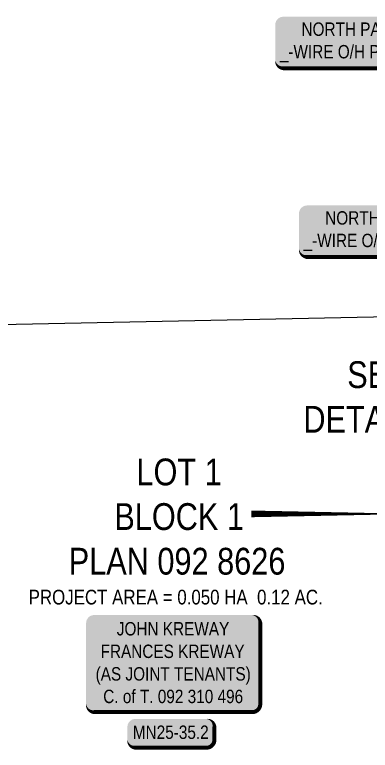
# Model space of a CAD drawing. Extents: x 88833 to 97610, y 5963373 to 5974710.
# Drawn here: x 95248 to 95513, y 5964790 to 5965339 of the extents above; entities that cross this region are included whole.
import ezdxf
from ezdxf.enums import TextEntityAlignment as Align

# ---------------------------------------------------------------- set-up
doc = ezdxf.new("R2010")
doc.units = 0
doc.header["$LTSCALE"] = 5
for name, color, linetype in [('AS-OWNER', 7, 'Continuous'), ('AS-POWER-T', 104, 'Continuous'), ('C-SYMBOL', 7, 'Continuous'), ('DETAIL-T', 7, 'Continuous'), ('L-AREAREQUIRED', 7, 'Continuous'), ('L-SEC', 7, 'Continuous'), ('P-APEX RECON-LINE LIST', 240, 'Continuous')]:
    doc.layers.add(name, color=color, linetype=linetype)
doc.styles.add('100L', font='ARIALN.TTF', dxfattribs={"height": 10})
doc.styles.add('175L', font='ARIALN.TTF', dxfattribs={"height": 2})
doc.styles.add('80', font='ARIALN.TTF', dxfattribs={"height": 10})

# ---------------------------------------------------------------- blocks, each defined once
blk = doc.blocks.new('*U513')
at = {"true_color": 0xffffa8}
h = blk.add_hatch(color=51, dxfattribs=at)
edge = h.paths.add_edge_path()
edge.add_line((-26.5, -11.5), (26.5, -11.5))
edge.add_arc((26.5, -5.5), 6, 270, 360)
edge.add_line((32.5, -5.5), (32.5, 4))
edge.add_arc((26.5, 4), 6, 0, 90)
edge.add_line((26.5, 10), (-26.5, 10))
edge.add_arc((-26.5, 4), 6, 90, 180)
edge.add_line((-32.5, 4), (-32.5, -5.5))
edge.add_arc((-26.5, -5.5), 6, 180, 270)
at = {"color": 240, "flags": 128}
blk.add_lwpolyline([(-26.5, -11.5, 3, 3, 0), (26.5, -11.5, 3, 3, 0.414214), (32.5, -5.5, 3, 3, 0), (32.5, 4, 3, 0, 0.414214), (26.5, 10, 0, 0, 0), (-26.5, 10, 0, 0, 0.414214), (-32.5, 4, 0, 0, 0), (-32.5, -5.5, 0, 3, 0.414214)], format="xyseb", close=True, dxfattribs=at)
for points in [[(-24.67, -8.43, 0, 10, 0), (0, 0, 5, 5, 0)], [(21.05, -6.93, 0, 10, 0), (0, 0, 5, 5, 0)]]:
    blk.add_lwpolyline(points, format="xyseb", dxfattribs=at)
at = {"color": 4, "style": '80'}
blk.add_attdef('OTHER_001', (-14.7, -5), '', height=10, dxfattribs=at)
blk = doc.blocks.new('*U525')
h = blk.add_hatch(color=59)
edge = h.paths.add_edge_path()
edge.add_line((-59, -37), (59, -37))
edge.add_arc((59, -31), 6, 270, 360)
edge.add_line((65, -31), (65, 29.5))
edge.add_arc((59, 29.5), 6, 0, 90)
edge.add_line((59, 35.5), (-59, 35.5))
edge.add_arc((-59, 29.5), 6, 90, 180)
edge.add_line((-65, 29.5), (-65, -31))
edge.add_arc((-59, -31), 6, 180, 270)
at = {"color": 1, "flags": 128}
blk.add_lwpolyline([(-59, -37, 3, 3, 0), (59, -37, 3, 3, 0.414214), (65, -31, 3, 3, 0), (65, 29.5, 3, 0, 0.414214), (59, 35.5, 0, 0, 0), (-59, 35.5, 0, 0, 0.414214), (-65, 29.5, 0, 0, 0), (-65, -31, 0, 3, 0.414214)], format="xyseb", close=True, dxfattribs=at)
blk.add_lwpolyline([(-56.05, -9.74, 0, 7.5, 0), (0, 0, 0, 0, 0)], format="xyseb", dxfattribs=at)
at = {"color": 1, "style": '80'}
blk.add_attdef('ENTER_TEXT_001', (-35.99, -5), '', height=10, dxfattribs=at)
blk = doc.blocks.new('*U945')
h = blk.add_hatch(color=255)
edge = h.paths.add_edge_path()
edge.add_line((-66.5, -20), (66.5, -20))
edge.add_arc((66.5, -14), 6, 270, 360)
edge.add_line((72.5, -14), (72.5, 12.5))
edge.add_arc((66.5, 12.5), 6, 0, 90)
edge.add_line((66.5, 18.5), (-66.5, 18.5))
edge.add_arc((-66.5, 12.5), 6, 90, 180)
edge.add_line((-72.5, 12.5), (-72.5, -14))
edge.add_arc((-66.5, -14), 6, 180, 270)
at = {"color": 104, "flags": 128}
blk.add_lwpolyline([(109.69, 37.47, 0, 7.5, 0), (0, 0, 0, 0, 0)], format="xyseb", dxfattribs=at)
blk.add_lwpolyline([(-66.5, -20, 3, 3, 0), (66.5, -20, 3, 3, 0.414214), (72.5, -14, 3, 3, 0), (72.5, 12.5, 3, 0, 0.414214), (66.5, 18.5, 0, 0, 0), (-66.5, 18.5, 0, 0, 0.414214), (-72.5, 12.5, 0, 0, 0), (-72.5, -14, 0, 3, 0.414214)], format="xyseb", close=True, dxfattribs=at)
at = {"color": 104, "style": '80'}
blk.add_attdef('ENTER_TEXT_001', (-26.85, -4.92), '', height=10, dxfattribs=at)
blk = doc.blocks.new('*U1120')
h = blk.add_hatch(color=255)
edge = h.paths.add_edge_path()
edge.add_line((-66.5, -20), (66.5, -20))
edge.add_arc((66.5, -14), 6, 270, 360)
edge.add_line((72.5, -14), (72.5, 12.5))
edge.add_arc((66.5, 12.5), 6, 0, 90)
edge.add_line((66.5, 18.5), (-66.5, 18.5))
edge.add_arc((-66.5, 12.5), 6, 90, 180)
edge.add_line((-72.5, 12.5), (-72.5, -14))
edge.add_arc((-66.5, -14), 6, 180, 270)
at = {"color": 104, "flags": 128}
blk.add_lwpolyline([(-66.5, -20, 3, 3, 0), (66.5, -20, 3, 3, 0.414214), (72.5, -14, 3, 3, 0), (72.5, 12.5, 3, 0, 0.414214), (66.5, 18.5, 0, 0, 0), (-66.5, 18.5, 0, 0, 0.414214), (-72.5, 12.5, 0, 0, 0), (-72.5, -14, 0, 3, 0.414214)], format="xyseb", close=True, dxfattribs=at)
blk.add_lwpolyline([(125.51, -7.34, 0, 7.5, 0), (0, 0, 0, 0, 0)], format="xyseb", dxfattribs=at)
at = {"color": 104, "style": '80'}
blk.add_attdef('ENTER_TEXT_001', (-26.85, -4.92), '', height=10, dxfattribs=at)

msp = doc.modelspace()

# ---------------------------------------------------------------- linework, layer by layer
at = {"layer": 'C-SYMBOL', "color": 3, "flags": 128}
msp.add_lwpolyline([(95548.258, 5964966.651, 0, 5, 0), (95424.553, 5964966.651, 0, 0, 0)], format="xyseb", dxfattribs=at)
at = {"layer": 'L-SEC', "flags": 128}
msp.add_lwpolyline([(94012.311, 5965083.037), (95624.834, 5965116.07)], dxfattribs=at)

# ---------------------------------------------------------------- block references
at = {"layer": 'AS-OWNER', "color": 5}
ref = msp.add_blockref('*U525', (95366.333, 5964855.601), dxfattribs=at)
ref.add_attrib('ENTER_TEXT_001', 'JOHN KREWAY', (95324.222, 5964875.864), dxfattribs={"layer": '0', "color": 1, "height": 10, "style": '80'})
ref.add_attrib('ENTER_TEXT_002', 'FRANCES KREWAY', (95312.124, 5964859.02), dxfattribs={"layer": '0', "color": 1, "height": 10, "style": '80'})
ref.add_attrib('ENTER_TEXT_003', '(AS JOINT TENANTS)', (95308.424, 5964842.176), dxfattribs={"layer": '0', "color": 1, "height": 10, "style": '80'})
ref.add_attrib('ENTER_TEXT_004', 'C. of T. 092 310 496', (95314.102, 5964825.332), dxfattribs={"layer": '0', "color": 1, "height": 10, "style": '80'})
at = {"layer": 'AS-POWER-T'}
ref = msp.add_blockref('*U1120', (95514.99, 5965319.485), dxfattribs=dict(at, xscale=0.9992045070000001, yscale=0.9992045070000001, zscale=0.9992045070000001))
ref.add_attrib('ENTER_TEXT_001', 'NORTH PARKLAND', (95462.102, 5965323.688), dxfattribs={"layer": '0', "color": 104, "height": 9.99205, "style": '80'})
ref.add_attrib('ENTER_TEXT_002', '_-WIRE O/H POWER LINE', (95445.976, 5965306.858), dxfattribs={"layer": '0', "color": 104, "height": 9.99205, "style": '80'})
ref = msp.add_blockref('*U945', (95532.714, 5965178.51), dxfattribs=dict(at, xscale=0.9992045070000001, yscale=0.9992045070000001, zscale=0.9992045070000001))
ref.add_attrib('ENTER_TEXT_001', 'NORTH PARKLAND', (95479.827, 5965182.714), dxfattribs={"layer": '0', "color": 104, "height": 9.99205, "style": '80'})
ref.add_attrib('ENTER_TEXT_002', '_-WIRE O/H POWER LINE', (95463.7, 5965165.883), dxfattribs={"layer": '0', "color": 104, "height": 9.99205, "style": '80'})
at = {"layer": 'P-APEX RECON-LINE LIST'}
ref = msp.add_blockref('*U513', (95364.644, 5964803.522), dxfattribs=at)
ref.add_attrib('OTHER_001', 'MN25-35.2', (95336.189, 5964798.587), dxfattribs={"layer": '0', "color": 4, "height": 10, "style": '80'})

# ---------------------------------------------------------------- texts
at = {"layer": 'C-SYMBOL', "color": 3, "insert": (95283.287, 5965007.985), "char_height": 20, "attachment_point": 1, "style": '175L'}
msp.add_mtext_dynamic_manual_height_columns('\\pi55.624;LOT 1\\P\\pi39.103;BLOCK 1\\P\\pi5.0651;PLAN 092 8626', width=169.05243, gutter_width=55, heights=[0], dxfattribs=at)
at = {"layer": 'DETAIL-T', "color": 3, "insert": (95451.229, 5965080.66), "char_height": 20, "attachment_point": 1, "style": '175L'}
msp.add_mtext_dynamic_manual_height_columns("\\pi45.022;SEE \\P\\pi12.287;DETAIL 'R'", width=133.61912, gutter_width=55, heights=[0], dxfattribs=at)
at = {"layer": 'L-AREAREQUIRED', "color": 5, "style": '100L'}
msp.add_text('PROJECT AREA = 0.050 HA  0.12 AC.', height=11, dxfattribs=at).set_placement((95368.206, 5964895.687), align=Align.BOTTOM_CENTER)

doc.saveas('drawing.dxf')
